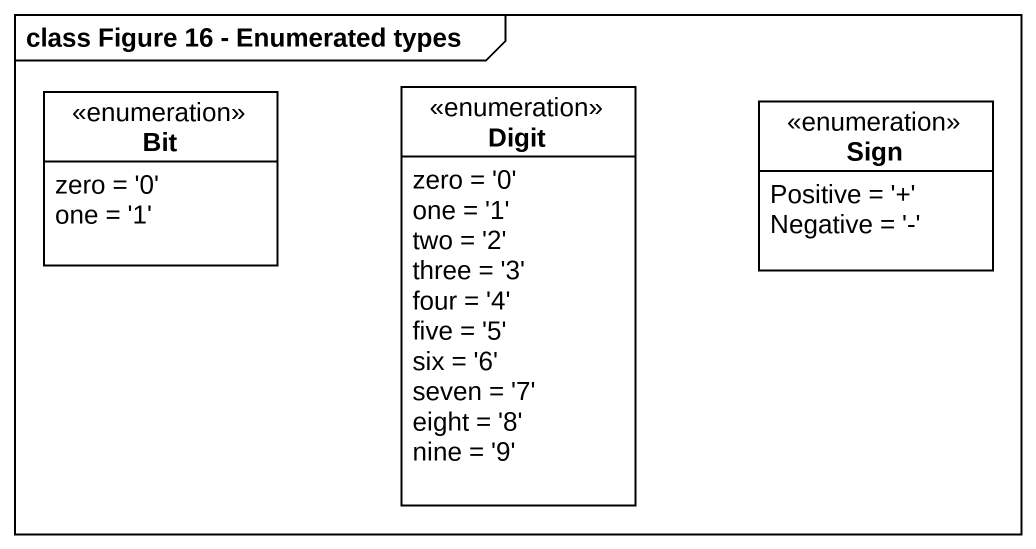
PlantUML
@startuml
mainframe class Figure 16 - Enumerated types
hide circle
hide empty members
enum Bit #FFFFFF {
  zero = '0'
  one = '1'
}
enum Digit #FFFFFF {
  zero = '0'
  one = '1'
  two = '2'
  three = '3'
  four = '4'
  five = '5'
  six = '6'
  seven = '7'
  eight = '8'
  nine = '9'
}
enum Sign #FFFFFF {
  Positive = '+'
  Negative = '-'
}
@enduml
